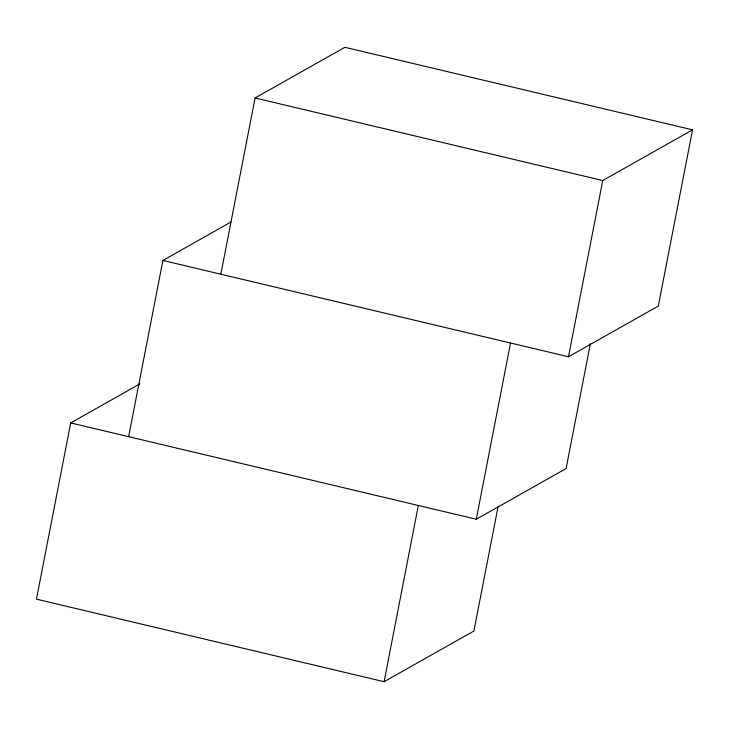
<?xml version="1.0" encoding="UTF-8"?>
<svg xmlns="http://www.w3.org/2000/svg" width="729" height="729" viewBox="0 0 729 729"><rect width="100%" height="100%" fill="white"/><g stroke="black" fill="none" stroke-linecap="round" stroke-linejoin="round"><path stroke-width="1.09" d="M139.795 383.928L70.704 422.92L36.45 599.156L384.092 681.706L473.905 631.022L498.189 506.099M128.641 436.68L162.904 260.453L231.002 222.017M220.841 274.213L255.095 97.978L344.908 47.294L692.55 129.844L658.296 306.08L568.483 356.773L162.904 260.453M384.092 681.706L418.346 505.479M70.704 422.92L476.283 519.239L510.537 343.013M568.483 356.773L602.737 180.537L692.55 129.844M590.381 343.623L566.096 468.547L476.283 519.239M255.095 97.978L602.737 180.537"/></g></svg>
